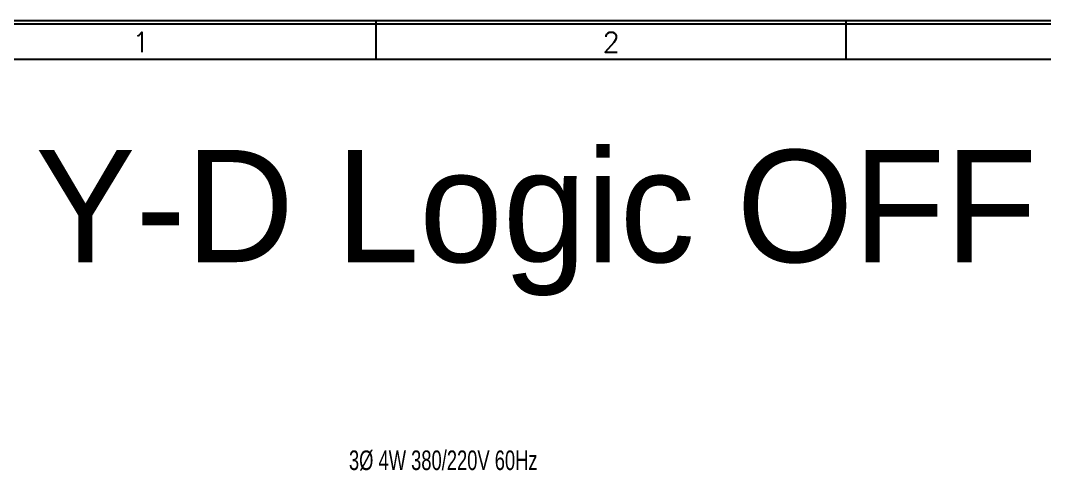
# Model space of a CAD drawing. Header units: millimetres. Extents: x 107 to 2900, y 85 to 3996.
# Drawn here: x 2024.9 to 2213.1, y 1227.2 to 1310.5 of the extents above; entities that cross this region are included whole.
import ezdxf
from ezdxf.enums import TextEntityAlignment as Align

# ---------------------------------------------------------------- set-up
doc = ezdxf.new("R2010")
doc.units = ezdxf.units.MM
for name, color, linetype in [('20', 2, 'Continuous'), ('30', 3, 'Continuous'), ('7', 7, 'Continuous'), ('70', 7, 'Continuous'), ('ASHADE', 7, 'Continuous')]:
    doc.layers.add(name, color=color, linetype=linetype)
doc.styles.add('ghs', font='NGULIM.TTF')
doc.styles.add('SIMPLEX', font='SIMPLEX')

msp = doc.modelspace()

# ---------------------------------------------------------------- linework, layer by layer
at = {"layer": '20', "color": 7}
msp.add_line((1989.386, 1303.375), (2795.93, 1303.375), dxfattribs=at)
at = {"layer": '30', "color": 7}
for p, q in [((2090.258, 1303.375), (2090.258, 1310.503)), ((2176.658, 1303.375), (2176.658, 1310.503))]:
    msp.add_line(p, q, dxfattribs=at)
at = {"layer": '70', "color": 7}
for points in [[(2803.058, 727.303), (1982.258, 727.303), (1982.258, 1310.503), (2803.058, 1310.503)], [(2802.41, 727.951), (1982.906, 727.951), (1982.906, 1309.855), (2802.41, 1309.855)]]:
    msp.add_lwpolyline(points, close=True, dxfattribs=at)

# ---------------------------------------------------------------- texts
at = {"layer": '30', "color": 7, "style": 'SIMPLEX'}
for s, p in [('1', (2047.058, 1306.516)), ('2', (2133.458, 1306.516))]:
    msp.add_text(s, height=3.672, dxfattribs=at).set_placement(p, align=Align.MIDDLE)
at = {"layer": '7', "color": 2, "linetype": 'Continuous', "style": 'ghs', "width": 0.7}
msp.add_text('3%%C 4W 380/220V 60Hz', height=3.6, dxfattribs=at).set_placement((2102.605, 1229.682), align=Align.MIDDLE)
at = {"layer": 'ASHADE', "color": 0, "linetype": 'ByBlock', "lineweight": 25, "ltscale": 2, "style": 'ghs'}
msp.add_text('Y-D Logic OFF 설비 방법 예제', height=20.6388, dxfattribs=at).set_placement((2027.655, 1266.068))

doc.saveas('drawing.dxf')
